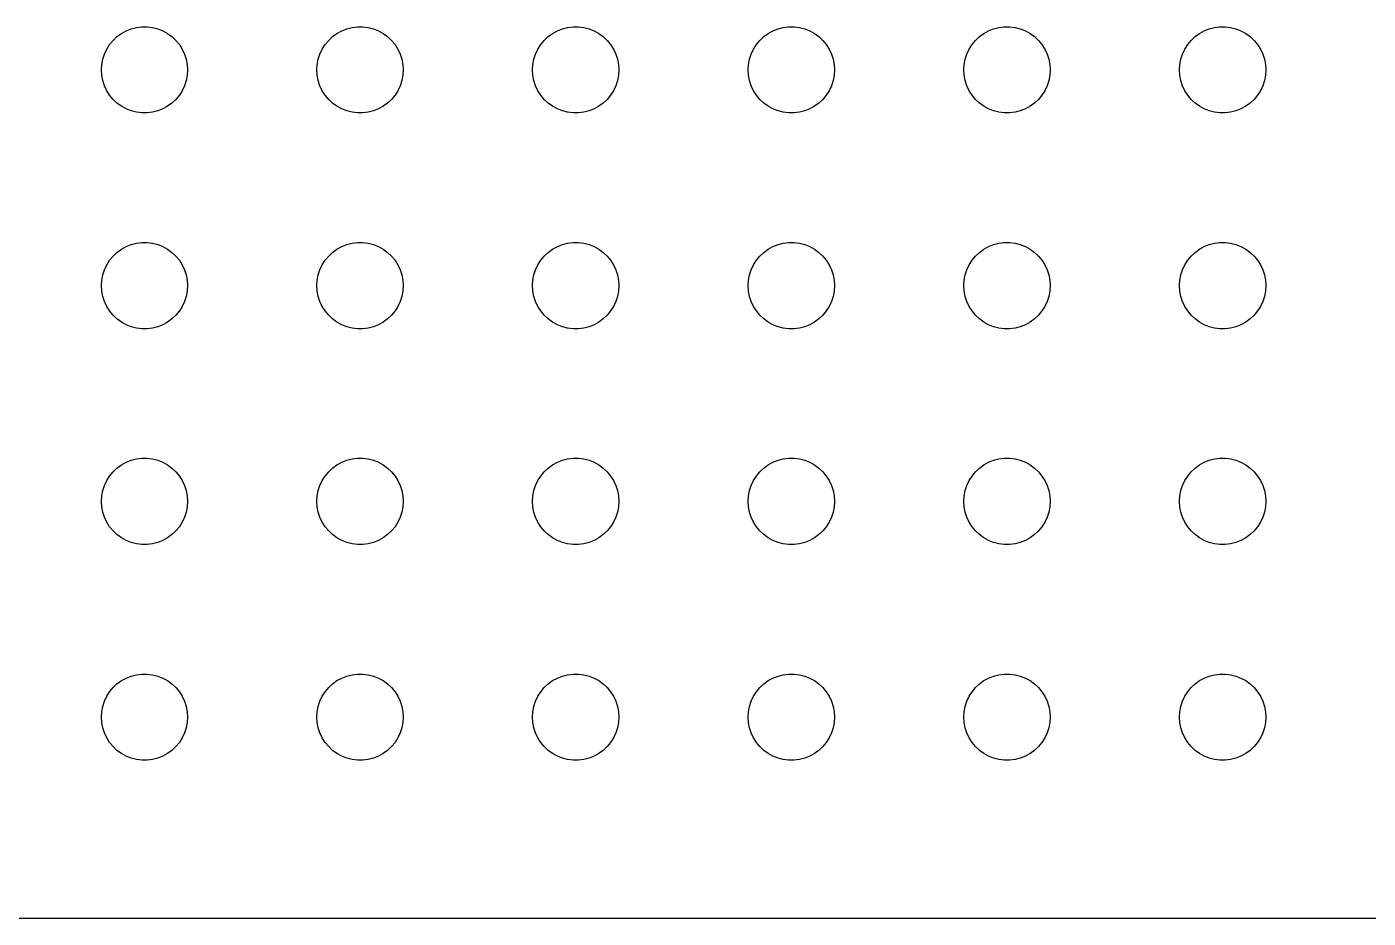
# Model space of a CAD drawing. Header units: metres. Extents: x -187 to 187, y -37 to 37.
# Drawn here: x 93.41 to 140.06, y -36.99 to -6 of the extents above; entities that cross this region are included whole.
import ezdxf

# ---------------------------------------------------------------- set-up
doc = ezdxf.new("R2010")
doc.units = ezdxf.units.M

msp = doc.modelspace()

# ---------------------------------------------------------------- linework, layer by layer
for p, q in [((97.0365, -6.07341), (97.2189, -6.02657)), ((97.2189, -6.02657), (97.4058, -6.00294)), ((97.4058, -6.00294), (97.5942, -6.00294)), ((97.5942, -6.00294), (97.7811, -6.02657)), ((97.7811, -6.02657), (97.9635, -6.07341)), ((104.536, -6.07341), (104.719, -6.02657)), ((104.719, -6.02657), (104.906, -6.00294)), ((104.906, -6.00294), (105.094, -6.00294)), ((105.094, -6.00294), (105.281, -6.02657)), ((105.281, -6.02657), (105.464, -6.07341)), ((112.036, -6.07341), (112.219, -6.02657)), ((112.219, -6.02657), (112.406, -6.00294)), ((112.406, -6.00294), (112.594, -6.00294)), ((112.594, -6.00294), (112.781, -6.02657)), ((112.781, -6.02657), (112.964, -6.07341)), ((119.536, -6.07341), (119.719, -6.02657)), ((119.719, -6.02657), (119.906, -6.00294)), ((119.906, -6.00294), (120.094, -6.00294)), ((120.094, -6.00294), (120.281, -6.02657)), ((120.281, -6.02657), (120.464, -6.07341)), ((127.036, -6.07341), (127.219, -6.02657)), ((127.219, -6.02657), (127.406, -6.00294)), ((127.406, -6.00294), (127.594, -6.00294)), ((127.594, -6.00294), (127.781, -6.02657)), ((127.781, -6.02657), (127.964, -6.07341)), ((134.536, -6.07341), (134.719, -6.02657)), ((134.719, -6.02657), (134.906, -6.00294)), ((134.906, -6.00294), (135.094, -6.00294)), ((135.094, -6.00294), (135.281, -6.02657)), ((135.281, -6.02657), (135.464, -6.07341)), ((96.2865, -6.61832), (96.4065, -6.47318)), ((96.4065, -6.47318), (96.5439, -6.34422)), ((96.5439, -6.34422), (96.6963, -6.23351)), ((96.6963, -6.23351), (96.8613, -6.14275)), ((96.8613, -6.14275), (97.0365, -6.07341)), ((97.9635, -6.07341), (98.1387, -6.14275)), ((98.1387, -6.14275), (98.3037, -6.23351)), ((98.3037, -6.23351), (98.4561, -6.34422)), ((98.4561, -6.34422), (98.5934, -6.47318)), ((98.5934, -6.47318), (98.7135, -6.61832)), ((103.786, -6.61832), (103.907, -6.47318)), ((103.907, -6.47318), (104.044, -6.34422)), ((104.044, -6.34422), (104.196, -6.23351)), ((104.196, -6.23351), (104.361, -6.14275)), ((104.361, -6.14275), (104.536, -6.07341)), ((105.464, -6.07341), (105.639, -6.14275)), ((105.639, -6.14275), (105.804, -6.23351)), ((105.804, -6.23351), (105.956, -6.34422)), ((105.956, -6.34422), (106.093, -6.47318)), ((106.093, -6.47318), (106.214, -6.61832)), ((111.286, -6.61832), (111.407, -6.47318)), ((111.407, -6.47318), (111.544, -6.34422)), ((111.544, -6.34422), (111.696, -6.23351)), ((111.696, -6.23351), (111.861, -6.14275)), ((111.861, -6.14275), (112.036, -6.07341)), ((112.964, -6.07341), (113.139, -6.14275)), ((113.139, -6.14275), (113.304, -6.23351)), ((113.304, -6.23351), (113.456, -6.34422)), ((113.456, -6.34422), (113.593, -6.47318)), ((113.593, -6.47318), (113.714, -6.61832)), ((118.786, -6.61832), (118.907, -6.47318)), ((118.907, -6.47318), (119.044, -6.34422)), ((119.044, -6.34422), (119.196, -6.23351)), ((119.196, -6.23351), (119.361, -6.14275)), ((119.361, -6.14275), (119.536, -6.07341)), ((120.464, -6.07341), (120.639, -6.14275)), ((120.639, -6.14275), (120.804, -6.23351)), ((120.804, -6.23351), (120.956, -6.34422)), ((120.956, -6.34422), (121.093, -6.47318)), ((121.093, -6.47318), (121.214, -6.61832)), ((126.286, -6.61832), (126.407, -6.47318)), ((126.407, -6.47318), (126.544, -6.34422)), ((126.544, -6.34422), (126.696, -6.23351)), ((126.696, -6.23351), (126.861, -6.14275)), ((126.861, -6.14275), (127.036, -6.07341)), ((127.964, -6.07341), (128.139, -6.14275)), ((128.139, -6.14275), (128.304, -6.23351)), ((128.304, -6.23351), (128.456, -6.34422)), ((128.456, -6.34422), (128.593, -6.47318)), ((128.593, -6.47318), (128.714, -6.61832)), ((133.786, -6.61832), (133.907, -6.47318)), ((133.907, -6.47318), (134.044, -6.34422)), ((134.044, -6.34422), (134.196, -6.23351)), ((134.196, -6.23351), (134.361, -6.14275)), ((134.361, -6.14275), (134.536, -6.07341)), ((135.464, -6.07341), (135.639, -6.14275)), ((135.639, -6.14275), (135.804, -6.23351)), ((135.804, -6.23351), (135.956, -6.34422)), ((135.956, -6.34422), (136.093, -6.47318)), ((136.093, -6.47318), (136.214, -6.61832)), ((96.0471, -7.12695), (96.1053, -6.9478)), ((96.1053, -6.9478), (96.1855, -6.77736)), ((96.1855, -6.77736), (96.2865, -6.61832)), ((98.7135, -6.61832), (98.8145, -6.77736)), ((98.8145, -6.77736), (98.8947, -6.9478)), ((98.8947, -6.9478), (98.9529, -7.12695)), ((103.547, -7.12695), (103.605, -6.9478)), ((103.605, -6.9478), (103.686, -6.77736)), ((103.686, -6.77736), (103.786, -6.61832)), ((106.214, -6.61832), (106.314, -6.77736)), ((106.314, -6.77736), (106.395, -6.9478)), ((106.395, -6.9478), (106.453, -7.12695)), ((111.047, -7.12695), (111.105, -6.9478)), ((111.105, -6.9478), (111.186, -6.77736)), ((111.186, -6.77736), (111.286, -6.61832)), ((113.714, -6.61832), (113.814, -6.77736)), ((113.814, -6.77736), (113.895, -6.9478)), ((113.895, -6.9478), (113.953, -7.12695)), ((118.547, -7.12695), (118.605, -6.9478)), ((118.605, -6.9478), (118.686, -6.77736)), ((118.686, -6.77736), (118.786, -6.61832)), ((121.214, -6.61832), (121.314, -6.77736)), ((121.314, -6.77736), (121.395, -6.9478)), ((121.395, -6.9478), (121.453, -7.12695)), ((126.047, -7.12695), (126.105, -6.9478)), ((126.105, -6.9478), (126.186, -6.77736)), ((126.186, -6.77736), (126.286, -6.61832)), ((128.714, -6.61832), (128.814, -6.77736)), ((128.814, -6.77736), (128.895, -6.9478)), ((128.895, -6.9478), (128.953, -7.12695)), ((133.547, -7.12695), (133.605, -6.9478)), ((133.605, -6.9478), (133.686, -6.77736)), ((133.686, -6.77736), (133.786, -6.61832)), ((136.214, -6.61832), (136.314, -6.77736)), ((136.314, -6.77736), (136.395, -6.9478)), ((136.395, -6.9478), (136.453, -7.12695)), ((96, -7.5), (96.0118, -7.312)), ((96.0118, -7.312), (96.0471, -7.12695)), ((98.9529, -7.12695), (98.9882, -7.312)), ((98.9882, -7.312), (99, -7.5)), ((103.5, -7.5), (103.512, -7.312)), ((103.512, -7.312), (103.547, -7.12695)), ((106.453, -7.12695), (106.488, -7.312)), ((106.488, -7.312), (106.5, -7.5)), ((111, -7.5), (111.012, -7.312)), ((111.012, -7.312), (111.047, -7.12695)), ((113.953, -7.12695), (113.988, -7.312)), ((113.988, -7.312), (114, -7.5)), ((118.5, -7.5), (118.512, -7.312)), ((118.512, -7.312), (118.547, -7.12695)), ((121.453, -7.12695), (121.488, -7.312)), ((121.488, -7.312), (121.5, -7.5)), ((126, -7.5), (126.012, -7.312)), ((126.012, -7.312), (126.047, -7.12695)), ((128.953, -7.12695), (128.988, -7.312)), ((128.988, -7.312), (129, -7.5)), ((133.5, -7.5), (133.512, -7.312)), ((133.512, -7.312), (133.547, -7.12695)), ((136.453, -7.12695), (136.488, -7.312)), ((136.488, -7.312), (136.5, -7.5)), ((96.0118, -7.68799), (96, -7.5)), ((96.0471, -7.87303), (96.0118, -7.68799)), ((96.1053, -8.05219), (96.0471, -7.87303)), ((98.9529, -7.87303), (98.8947, -8.05219)), ((98.9882, -7.68799), (98.9529, -7.87303)), ((99, -7.5), (98.9882, -7.68799)), ((103.512, -7.68799), (103.5, -7.5)), ((103.547, -7.87303), (103.512, -7.68799)), ((103.605, -8.05219), (103.547, -7.87303)), ((106.453, -7.87303), (106.395, -8.05219)), ((106.488, -7.68799), (106.453, -7.87303)), ((106.5, -7.5), (106.488, -7.68799)), ((111.012, -7.68799), (111, -7.5)), ((111.047, -7.87303), (111.012, -7.68799)), ((111.105, -8.05219), (111.047, -7.87303)), ((113.953, -7.87303), (113.895, -8.05219)), ((113.988, -7.68799), (113.953, -7.87303)), ((114, -7.5), (113.988, -7.68799)), ((118.512, -7.68799), (118.5, -7.5)), ((118.547, -7.87303), (118.512, -7.68799)), ((118.605, -8.05219), (118.547, -7.87303)), ((121.453, -7.87303), (121.395, -8.05219)), ((121.488, -7.68799), (121.453, -7.87303)), ((121.5, -7.5), (121.488, -7.68799)), ((126.012, -7.68799), (126, -7.5)), ((126.047, -7.87303), (126.012, -7.68799)), ((126.105, -8.05219), (126.047, -7.87303)), ((128.953, -7.87303), (128.895, -8.05219)), ((128.988, -7.68799), (128.953, -7.87303)), ((129, -7.5), (128.988, -7.68799)), ((133.512, -7.68799), (133.5, -7.5)), ((133.547, -7.87303), (133.512, -7.68799)), ((133.605, -8.05219), (133.547, -7.87303)), ((136.453, -7.87303), (136.395, -8.05219)), ((136.488, -7.68799), (136.453, -7.87303)), ((136.5, -7.5), (136.488, -7.68799)), ((96.1855, -8.22263), (96.1053, -8.05219)), ((96.2865, -8.38167), (96.1855, -8.22263)), ((96.4065, -8.52681), (96.2865, -8.38167)), ((98.7135, -8.38167), (98.5934, -8.52681)), ((98.8145, -8.22263), (98.7135, -8.38167)), ((98.8947, -8.05219), (98.8145, -8.22263)), ((103.686, -8.22263), (103.605, -8.05219)), ((103.786, -8.38167), (103.686, -8.22263)), ((103.907, -8.52681), (103.786, -8.38167)), ((106.214, -8.38167), (106.093, -8.52681)), ((106.314, -8.22263), (106.214, -8.38167)), ((106.395, -8.05219), (106.314, -8.22263)), ((111.186, -8.22263), (111.105, -8.05219)), ((111.286, -8.38167), (111.186, -8.22263)), ((111.407, -8.52681), (111.286, -8.38167)), ((113.714, -8.38167), (113.593, -8.52681)), ((113.814, -8.22263), (113.714, -8.38167)), ((113.895, -8.05219), (113.814, -8.22263)), ((118.686, -8.22263), (118.605, -8.05219)), ((118.786, -8.38167), (118.686, -8.22263)), ((118.907, -8.52681), (118.786, -8.38167)), ((121.214, -8.38167), (121.093, -8.52681)), ((121.314, -8.22263), (121.214, -8.38167)), ((121.395, -8.05219), (121.314, -8.22263)), ((126.186, -8.22263), (126.105, -8.05219)), ((126.286, -8.38167), (126.186, -8.22263)), ((126.407, -8.52681), (126.286, -8.38167)), ((128.714, -8.38167), (128.593, -8.52681)), ((128.814, -8.22263), (128.714, -8.38167)), ((128.895, -8.05219), (128.814, -8.22263)), ((133.686, -8.22263), (133.605, -8.05219)), ((133.786, -8.38167), (133.686, -8.22263)), ((133.907, -8.52681), (133.786, -8.38167)), ((136.214, -8.38167), (136.093, -8.52681)), ((136.314, -8.22263), (136.214, -8.38167)), ((136.395, -8.05219), (136.314, -8.22263)), ((96.5439, -8.65576), (96.4065, -8.52681)), ((96.6963, -8.76648), (96.5439, -8.65576)), ((96.8613, -8.85724), (96.6963, -8.76648)), ((97.0365, -8.92657), (96.8613, -8.85724)), ((98.1387, -8.85724), (97.9635, -8.92657)), ((98.3037, -8.76648), (98.1387, -8.85724)), ((98.4561, -8.65576), (98.3037, -8.76648)), ((98.5934, -8.52681), (98.4561, -8.65576)), ((104.044, -8.65576), (103.907, -8.52681)), ((104.196, -8.76648), (104.044, -8.65576)), ((104.361, -8.85724), (104.196, -8.76648)), ((104.536, -8.92657), (104.361, -8.85724)), ((105.639, -8.85724), (105.464, -8.92657)), ((105.804, -8.76648), (105.639, -8.85724)), ((105.956, -8.65576), (105.804, -8.76648)), ((106.093, -8.52681), (105.956, -8.65576)), ((111.544, -8.65576), (111.407, -8.52681)), ((111.696, -8.76648), (111.544, -8.65576)), ((111.861, -8.85724), (111.696, -8.76648)), ((112.036, -8.92657), (111.861, -8.85724)), ((113.139, -8.85724), (112.964, -8.92657)), ((113.304, -8.76648), (113.139, -8.85724)), ((113.456, -8.65576), (113.304, -8.76648)), ((113.593, -8.52681), (113.456, -8.65576)), ((119.044, -8.65576), (118.907, -8.52681)), ((119.196, -8.76648), (119.044, -8.65576)), ((119.361, -8.85724), (119.196, -8.76648)), ((119.536, -8.92657), (119.361, -8.85724)), ((120.639, -8.85724), (120.464, -8.92657)), ((120.804, -8.76648), (120.639, -8.85724)), ((120.956, -8.65576), (120.804, -8.76648)), ((121.093, -8.52681), (120.956, -8.65576)), ((126.544, -8.65576), (126.407, -8.52681)), ((126.696, -8.76648), (126.544, -8.65576)), ((126.861, -8.85724), (126.696, -8.76648)), ((127.036, -8.92657), (126.861, -8.85724)), ((128.139, -8.85724), (127.964, -8.92657)), ((128.304, -8.76648), (128.139, -8.85724)), ((128.456, -8.65576), (128.304, -8.76648)), ((128.593, -8.52681), (128.456, -8.65576)), ((134.044, -8.65576), (133.907, -8.52681)), ((134.196, -8.76648), (134.044, -8.65576)), ((134.361, -8.85724), (134.196, -8.76648)), ((134.536, -8.92657), (134.361, -8.85724)), ((135.639, -8.85724), (135.464, -8.92657)), ((135.804, -8.76648), (135.639, -8.85724)), ((135.956, -8.65576), (135.804, -8.76648)), ((136.093, -8.52681), (135.956, -8.65576)), ((97.2189, -8.97342), (97.0365, -8.92657)), ((97.4058, -8.99704), (97.2189, -8.97342)), ((97.5942, -8.99704), (97.4058, -8.99704)), ((97.7811, -8.97342), (97.5942, -8.99704)), ((97.9635, -8.92657), (97.7811, -8.97342)), ((104.719, -8.97342), (104.536, -8.92657)), ((104.906, -8.99704), (104.719, -8.97342)), ((105.094, -8.99704), (104.906, -8.99704)), ((105.281, -8.97342), (105.094, -8.99704)), ((105.464, -8.92657), (105.281, -8.97342)), ((112.219, -8.97342), (112.036, -8.92657)), ((112.406, -8.99704), (112.219, -8.97342)), ((112.594, -8.99704), (112.406, -8.99704)), ((112.781, -8.97342), (112.594, -8.99704)), ((112.964, -8.92657), (112.781, -8.97342)), ((119.719, -8.97342), (119.536, -8.92657)), ((119.906, -8.99704), (119.719, -8.97342)), ((120.094, -8.99704), (119.906, -8.99704)), ((120.281, -8.97342), (120.094, -8.99704)), ((120.464, -8.92657), (120.281, -8.97342)), ((127.219, -8.97342), (127.036, -8.92657)), ((127.406, -8.99704), (127.219, -8.97342)), ((127.594, -8.99704), (127.406, -8.99704)), ((127.781, -8.97342), (127.594, -8.99704)), ((127.964, -8.92657), (127.781, -8.97342)), ((134.719, -8.97342), (134.536, -8.92657)), ((134.906, -8.99704), (134.719, -8.97342)), ((135.094, -8.99704), (134.906, -8.99704)), ((135.281, -8.97342), (135.094, -8.99704)), ((135.464, -8.92657), (135.281, -8.97342)), ((97.0365, -13.5734), (97.2189, -13.5266)), ((97.2189, -13.5266), (97.4058, -13.5029)), ((97.4058, -13.5029), (97.5942, -13.5029)), ((97.5942, -13.5029), (97.7811, -13.5266)), ((97.7811, -13.5266), (97.9635, -13.5734)), ((104.536, -13.5734), (104.719, -13.5266)), ((104.719, -13.5266), (104.906, -13.5029)), ((104.906, -13.5029), (105.094, -13.5029)), ((105.094, -13.5029), (105.281, -13.5266)), ((105.281, -13.5266), (105.464, -13.5734)), ((112.036, -13.5734), (112.219, -13.5266)), ((112.219, -13.5266), (112.406, -13.5029)), ((112.406, -13.5029), (112.594, -13.5029)), ((112.594, -13.5029), (112.781, -13.5266)), ((112.781, -13.5266), (112.964, -13.5734)), ((119.536, -13.5734), (119.719, -13.5266)), ((119.719, -13.5266), (119.906, -13.5029)), ((119.906, -13.5029), (120.094, -13.5029)), ((120.094, -13.5029), (120.281, -13.5266)), ((120.281, -13.5266), (120.464, -13.5734)), ((127.036, -13.5734), (127.219, -13.5266)), ((127.219, -13.5266), (127.406, -13.5029)), ((127.406, -13.5029), (127.594, -13.5029)), ((127.594, -13.5029), (127.781, -13.5266)), ((127.781, -13.5266), (127.964, -13.5734)), ((134.536, -13.5734), (134.719, -13.5266)), ((134.719, -13.5266), (134.906, -13.5029)), ((134.906, -13.5029), (135.094, -13.5029)), ((135.094, -13.5029), (135.281, -13.5266)), ((135.281, -13.5266), (135.464, -13.5734)), ((96.2865, -14.1183), (96.4065, -13.9732)), ((96.4065, -13.9732), (96.5439, -13.8442)), ((96.5439, -13.8442), (96.6963, -13.7335)), ((96.6963, -13.7335), (96.8613, -13.6427)), ((96.8613, -13.6427), (97.0365, -13.5734)), ((97.9635, -13.5734), (98.1387, -13.6427)), ((98.1387, -13.6427), (98.3037, -13.7335)), ((98.3037, -13.7335), (98.4561, -13.8442)), ((98.4561, -13.8442), (98.5934, -13.9732)), ((98.5934, -13.9732), (98.7135, -14.1183)), ((103.786, -14.1183), (103.907, -13.9732)), ((103.907, -13.9732), (104.044, -13.8442)), ((104.044, -13.8442), (104.196, -13.7335)), ((104.196, -13.7335), (104.361, -13.6427)), ((104.361, -13.6427), (104.536, -13.5734)), ((105.464, -13.5734), (105.639, -13.6427)), ((105.639, -13.6427), (105.804, -13.7335)), ((105.804, -13.7335), (105.956, -13.8442)), ((105.956, -13.8442), (106.093, -13.9732)), ((106.093, -13.9732), (106.214, -14.1183)), ((111.286, -14.1183), (111.407, -13.9732)), ((111.407, -13.9732), (111.544, -13.8442)), ((111.544, -13.8442), (111.696, -13.7335)), ((111.696, -13.7335), (111.861, -13.6427)), ((111.861, -13.6427), (112.036, -13.5734)), ((112.964, -13.5734), (113.139, -13.6427)), ((113.139, -13.6427), (113.304, -13.7335)), ((113.304, -13.7335), (113.456, -13.8442)), ((113.456, -13.8442), (113.593, -13.9732)), ((113.593, -13.9732), (113.714, -14.1183)), ((118.786, -14.1183), (118.907, -13.9732)), ((118.907, -13.9732), (119.044, -13.8442)), ((119.044, -13.8442), (119.196, -13.7335)), ((119.196, -13.7335), (119.361, -13.6427)), ((119.361, -13.6427), (119.536, -13.5734)), ((120.464, -13.5734), (120.639, -13.6427)), ((120.639, -13.6427), (120.804, -13.7335)), ((120.804, -13.7335), (120.956, -13.8442)), ((120.956, -13.8442), (121.093, -13.9732)), ((121.093, -13.9732), (121.214, -14.1183)), ((126.286, -14.1183), (126.407, -13.9732)), ((126.407, -13.9732), (126.544, -13.8442)), ((126.544, -13.8442), (126.696, -13.7335)), ((126.696, -13.7335), (126.861, -13.6427)), ((126.861, -13.6427), (127.036, -13.5734)), ((127.964, -13.5734), (128.139, -13.6427)), ((128.139, -13.6427), (128.304, -13.7335)), ((128.304, -13.7335), (128.456, -13.8442)), ((128.456, -13.8442), (128.593, -13.9732)), ((128.593, -13.9732), (128.714, -14.1183)), ((133.786, -14.1183), (133.907, -13.9732)), ((133.907, -13.9732), (134.044, -13.8442)), ((134.044, -13.8442), (134.196, -13.7335)), ((134.196, -13.7335), (134.361, -13.6427)), ((134.361, -13.6427), (134.536, -13.5734)), ((135.464, -13.5734), (135.639, -13.6427)), ((135.639, -13.6427), (135.804, -13.7335)), ((135.804, -13.7335), (135.956, -13.8442)), ((135.956, -13.8442), (136.093, -13.9732)), ((136.093, -13.9732), (136.214, -14.1183)), ((96.0471, -14.627), (96.1053, -14.4478)), ((96.1053, -14.4478), (96.1855, -14.2774)), ((96.1855, -14.2774), (96.2865, -14.1183)), ((98.7135, -14.1183), (98.8145, -14.2774)), ((98.8145, -14.2774), (98.8947, -14.4478)), ((98.8947, -14.4478), (98.9529, -14.627)), ((103.547, -14.627), (103.605, -14.4478)), ((103.605, -14.4478), (103.686, -14.2774)), ((103.686, -14.2774), (103.786, -14.1183)), ((106.214, -14.1183), (106.314, -14.2774)), ((106.314, -14.2774), (106.395, -14.4478)), ((106.395, -14.4478), (106.453, -14.627)), ((111.047, -14.627), (111.105, -14.4478)), ((111.105, -14.4478), (111.186, -14.2774)), ((111.186, -14.2774), (111.286, -14.1183)), ((113.714, -14.1183), (113.814, -14.2774)), ((113.814, -14.2774), (113.895, -14.4478)), ((113.895, -14.4478), (113.953, -14.627)), ((118.547, -14.627), (118.605, -14.4478)), ((118.605, -14.4478), (118.686, -14.2774)), ((118.686, -14.2774), (118.786, -14.1183)), ((121.214, -14.1183), (121.314, -14.2774)), ((121.314, -14.2774), (121.395, -14.4478)), ((121.395, -14.4478), (121.453, -14.627)), ((126.047, -14.627), (126.105, -14.4478)), ((126.105, -14.4478), (126.186, -14.2774)), ((126.186, -14.2774), (126.286, -14.1183)), ((128.714, -14.1183), (128.814, -14.2774)), ((128.814, -14.2774), (128.895, -14.4478)), ((128.895, -14.4478), (128.953, -14.627)), ((133.547, -14.627), (133.605, -14.4478)), ((133.605, -14.4478), (133.686, -14.2774)), ((133.686, -14.2774), (133.786, -14.1183)), ((136.214, -14.1183), (136.314, -14.2774)), ((136.314, -14.2774), (136.395, -14.4478)), ((136.395, -14.4478), (136.453, -14.627)), ((96, -15), (96.0118, -14.812)), ((96.0118, -14.812), (96.0471, -14.627)), ((98.9529, -14.627), (98.9882, -14.812)), ((98.9882, -14.812), (99, -15)), ((103.5, -15), (103.512, -14.812)), ((103.512, -14.812), (103.547, -14.627)), ((106.453, -14.627), (106.488, -14.812)), ((106.488, -14.812), (106.5, -15)), ((111, -15), (111.012, -14.812)), ((111.012, -14.812), (111.047, -14.627)), ((113.953, -14.627), (113.988, -14.812)), ((113.988, -14.812), (114, -15)), ((118.5, -15), (118.512, -14.812)), ((118.512, -14.812), (118.547, -14.627)), ((121.453, -14.627), (121.488, -14.812)), ((121.488, -14.812), (121.5, -15)), ((126, -15), (126.012, -14.812)), ((126.012, -14.812), (126.047, -14.627)), ((128.953, -14.627), (128.988, -14.812)), ((128.988, -14.812), (129, -15)), ((133.5, -15), (133.512, -14.812)), ((133.512, -14.812), (133.547, -14.627)), ((136.453, -14.627), (136.488, -14.812)), ((136.488, -14.812), (136.5, -15)), ((96.0118, -15.188), (96, -15)), ((96.0471, -15.373), (96.0118, -15.188)), ((96.1053, -15.5522), (96.0471, -15.373)), ((98.9529, -15.373), (98.8947, -15.5522)), ((98.9882, -15.188), (98.9529, -15.373)), ((99, -15), (98.9882, -15.188)), ((103.512, -15.188), (103.5, -15)), ((103.547, -15.373), (103.512, -15.188)), ((103.605, -15.5522), (103.547, -15.373)), ((106.453, -15.373), (106.395, -15.5522)), ((106.488, -15.188), (106.453, -15.373)), ((106.5, -15), (106.488, -15.188)), ((111.012, -15.188), (111, -15)), ((111.047, -15.373), (111.012, -15.188)), ((111.105, -15.5522), (111.047, -15.373)), ((113.953, -15.373), (113.895, -15.5522)), ((113.988, -15.188), (113.953, -15.373)), ((114, -15), (113.988, -15.188)), ((118.512, -15.188), (118.5, -15)), ((118.547, -15.373), (118.512, -15.188)), ((118.605, -15.5522), (118.547, -15.373)), ((121.453, -15.373), (121.395, -15.5522)), ((121.488, -15.188), (121.453, -15.373)), ((121.5, -15), (121.488, -15.188)), ((126.012, -15.188), (126, -15)), ((126.047, -15.373), (126.012, -15.188)), ((126.105, -15.5522), (126.047, -15.373)), ((128.953, -15.373), (128.895, -15.5522)), ((128.988, -15.188), (128.953, -15.373)), ((129, -15), (128.988, -15.188)), ((133.512, -15.188), (133.5, -15)), ((133.547, -15.373), (133.512, -15.188)), ((133.605, -15.5522), (133.547, -15.373)), ((136.453, -15.373), (136.395, -15.5522)), ((136.488, -15.188), (136.453, -15.373)), ((136.5, -15), (136.488, -15.188)), ((96.1855, -15.7226), (96.1053, -15.5522)), ((96.2865, -15.8817), (96.1855, -15.7226)), ((98.8145, -15.7226), (98.7135, -15.8817)), ((98.8947, -15.5522), (98.8145, -15.7226)), ((103.686, -15.7226), (103.605, -15.5522)), ((103.786, -15.8817), (103.686, -15.7226)), ((106.314, -15.7226), (106.214, -15.8817)), ((106.395, -15.5522), (106.314, -15.7226)), ((111.186, -15.7226), (111.105, -15.5522)), ((111.286, -15.8817), (111.186, -15.7226)), ((113.814, -15.7226), (113.714, -15.8817)), ((113.895, -15.5522), (113.814, -15.7226)), ((118.686, -15.7226), (118.605, -15.5522)), ((118.786, -15.8817), (118.686, -15.7226)), ((121.314, -15.7226), (121.214, -15.8817)), ((121.395, -15.5522), (121.314, -15.7226)), ((126.186, -15.7226), (126.105, -15.5522)), ((126.286, -15.8817), (126.186, -15.7226)), ((128.814, -15.7226), (128.714, -15.8817)), ((128.895, -15.5522), (128.814, -15.7226)), ((133.686, -15.7226), (133.605, -15.5522)), ((133.786, -15.8817), (133.686, -15.7226)), ((136.314, -15.7226), (136.214, -15.8817)), ((136.395, -15.5522), (136.314, -15.7226)), ((96.4065, -16.0268), (96.2865, -15.8817)), ((96.5439, -16.1558), (96.4065, -16.0268)), ((96.6963, -16.2665), (96.5439, -16.1558)), ((96.8613, -16.3572), (96.6963, -16.2665)), ((98.3037, -16.2665), (98.1387, -16.3572)), ((98.4561, -16.1558), (98.3037, -16.2665)), ((98.5934, -16.0268), (98.4561, -16.1558)), ((98.7135, -15.8817), (98.5934, -16.0268)), ((103.907, -16.0268), (103.786, -15.8817)), ((104.044, -16.1558), (103.907, -16.0268)), ((104.196, -16.2665), (104.044, -16.1558)), ((104.361, -16.3572), (104.196, -16.2665)), ((105.804, -16.2665), (105.639, -16.3572)), ((105.956, -16.1558), (105.804, -16.2665)), ((106.093, -16.0268), (105.956, -16.1558)), ((106.214, -15.8817), (106.093, -16.0268)), ((111.407, -16.0268), (111.286, -15.8817)), ((111.544, -16.1558), (111.407, -16.0268)), ((111.696, -16.2665), (111.544, -16.1558)), ((111.861, -16.3572), (111.696, -16.2665)), ((113.304, -16.2665), (113.139, -16.3572)), ((113.456, -16.1558), (113.304, -16.2665)), ((113.593, -16.0268), (113.456, -16.1558)), ((113.714, -15.8817), (113.593, -16.0268)), ((118.907, -16.0268), (118.786, -15.8817)), ((119.044, -16.1558), (118.907, -16.0268)), ((119.196, -16.2665), (119.044, -16.1558)), ((119.361, -16.3572), (119.196, -16.2665)), ((120.804, -16.2665), (120.639, -16.3572)), ((120.956, -16.1558), (120.804, -16.2665)), ((121.093, -16.0268), (120.956, -16.1558)), ((121.214, -15.8817), (121.093, -16.0268)), ((126.407, -16.0268), (126.286, -15.8817)), ((126.544, -16.1558), (126.407, -16.0268)), ((126.696, -16.2665), (126.544, -16.1558)), ((126.861, -16.3572), (126.696, -16.2665)), ((128.304, -16.2665), (128.139, -16.3572)), ((128.456, -16.1558), (128.304, -16.2665)), ((128.593, -16.0268), (128.456, -16.1558)), ((128.714, -15.8817), (128.593, -16.0268)), ((133.907, -16.0268), (133.786, -15.8817)), ((134.044, -16.1558), (133.907, -16.0268)), ((134.196, -16.2665), (134.044, -16.1558)), ((134.361, -16.3572), (134.196, -16.2665)), ((135.804, -16.2665), (135.639, -16.3572)), ((135.956, -16.1558), (135.804, -16.2665)), ((136.093, -16.0268), (135.956, -16.1558)), ((136.214, -15.8817), (136.093, -16.0268)), ((97.0365, -16.4266), (96.8613, -16.3572)), ((97.2189, -16.4734), (97.0365, -16.4266)), ((97.4058, -16.497), (97.2189, -16.4734)), ((97.5942, -16.497), (97.4058, -16.497)), ((97.7811, -16.4734), (97.5942, -16.497)), ((97.9635, -16.4266), (97.7811, -16.4734)), ((98.1387, -16.3572), (97.9635, -16.4266)), ((104.536, -16.4266), (104.361, -16.3572)), ((104.719, -16.4734), (104.536, -16.4266)), ((104.906, -16.497), (104.719, -16.4734)), ((105.094, -16.497), (104.906, -16.497)), ((105.281, -16.4734), (105.094, -16.497)), ((105.464, -16.4266), (105.281, -16.4734)), ((105.639, -16.3572), (105.464, -16.4266)), ((112.036, -16.4266), (111.861, -16.3572)), ((112.219, -16.4734), (112.036, -16.4266)), ((112.406, -16.497), (112.219, -16.4734)), ((112.594, -16.497), (112.406, -16.497)), ((112.781, -16.4734), (112.594, -16.497)), ((112.964, -16.4266), (112.781, -16.4734)), ((113.139, -16.3572), (112.964, -16.4266)), ((119.536, -16.4266), (119.361, -16.3572)), ((119.719, -16.4734), (119.536, -16.4266)), ((119.906, -16.497), (119.719, -16.4734)), ((120.094, -16.497), (119.906, -16.497)), ((120.281, -16.4734), (120.094, -16.497)), ((120.464, -16.4266), (120.281, -16.4734)), ((120.639, -16.3572), (120.464, -16.4266)), ((127.036, -16.4266), (126.861, -16.3572)), ((127.219, -16.4734), (127.036, -16.4266)), ((127.406, -16.497), (127.219, -16.4734)), ((127.594, -16.497), (127.406, -16.497)), ((127.781, -16.4734), (127.594, -16.497)), ((127.964, -16.4266), (127.781, -16.4734)), ((128.139, -16.3572), (127.964, -16.4266)), ((134.536, -16.4266), (134.361, -16.3572)), ((134.719, -16.4734), (134.536, -16.4266)), ((134.906, -16.497), (134.719, -16.4734)), ((135.094, -16.497), (134.906, -16.497)), ((135.281, -16.4734), (135.094, -16.497)), ((135.464, -16.4266), (135.281, -16.4734)), ((135.639, -16.3572), (135.464, -16.4266)), ((96.4065, -21.4732), (96.5439, -21.3442)), ((96.5439, -21.3442), (96.6963, -21.2335)), ((96.6963, -21.2335), (96.8613, -21.1427)), ((96.8613, -21.1427), (97.0365, -21.0734)), ((97.0365, -21.0734), (97.2189, -21.0266)), ((97.2189, -21.0266), (97.4058, -21.003)), ((97.4058, -21.003), (97.5942, -21.003)), ((97.5942, -21.003), (97.7811, -21.0266)), ((97.7811, -21.0266), (97.9635, -21.0734)), ((97.9635, -21.0734), (98.1387, -21.1427)), ((98.1387, -21.1427), (98.3037, -21.2335)), ((98.3037, -21.2335), (98.4561, -21.3442)), ((98.4561, -21.3442), (98.5934, -21.4732)), ((103.907, -21.4732), (104.044, -21.3442)), ((104.044, -21.3442), (104.196, -21.2335)), ((104.196, -21.2335), (104.361, -21.1427)), ((104.361, -21.1427), (104.536, -21.0734)), ((104.536, -21.0734), (104.719, -21.0266)), ((104.719, -21.0266), (104.906, -21.003)), ((104.906, -21.003), (105.094, -21.003)), ((105.094, -21.003), (105.281, -21.0266)), ((105.281, -21.0266), (105.464, -21.0734)), ((105.464, -21.0734), (105.639, -21.1427)), ((105.639, -21.1427), (105.804, -21.2335)), ((105.804, -21.2335), (105.956, -21.3442)), ((105.956, -21.3442), (106.093, -21.4732)), ((111.407, -21.4732), (111.544, -21.3442)), ((111.544, -21.3442), (111.696, -21.2335)), ((111.696, -21.2335), (111.861, -21.1427)), ((111.861, -21.1427), (112.036, -21.0734)), ((112.036, -21.0734), (112.219, -21.0266)), ((112.219, -21.0266), (112.406, -21.003)), ((112.406, -21.003), (112.594, -21.003)), ((112.594, -21.003), (112.781, -21.0266)), ((112.781, -21.0266), (112.964, -21.0734)), ((112.964, -21.0734), (113.139, -21.1427)), ((113.139, -21.1427), (113.304, -21.2335)), ((113.304, -21.2335), (113.456, -21.3442)), ((113.456, -21.3442), (113.593, -21.4732)), ((118.907, -21.4732), (119.044, -21.3442)), ((119.044, -21.3442), (119.196, -21.2335)), ((119.196, -21.2335), (119.361, -21.1427)), ((119.361, -21.1427), (119.536, -21.0734)), ((119.536, -21.0734), (119.719, -21.0266)), ((119.719, -21.0266), (119.906, -21.003)), ((119.906, -21.003), (120.094, -21.003)), ((120.094, -21.003), (120.281, -21.0266)), ((120.281, -21.0266), (120.464, -21.0734)), ((120.464, -21.0734), (120.639, -21.1427)), ((120.639, -21.1427), (120.804, -21.2335)), ((120.804, -21.2335), (120.956, -21.3442)), ((120.956, -21.3442), (121.093, -21.4732)), ((126.407, -21.4732), (126.544, -21.3442)), ((126.544, -21.3442), (126.696, -21.2335)), ((126.696, -21.2335), (126.861, -21.1427)), ((126.861, -21.1427), (127.036, -21.0734)), ((127.036, -21.0734), (127.219, -21.0266)), ((127.219, -21.0266), (127.406, -21.003)), ((127.406, -21.003), (127.594, -21.003)), ((127.594, -21.003), (127.781, -21.0266)), ((127.781, -21.0266), (127.964, -21.0734)), ((127.964, -21.0734), (128.139, -21.1427)), ((128.139, -21.1427), (128.304, -21.2335)), ((128.304, -21.2335), (128.456, -21.3442)), ((128.456, -21.3442), (128.593, -21.4732)), ((133.907, -21.4732), (134.044, -21.3442)), ((134.044, -21.3442), (134.196, -21.2335)), ((134.196, -21.2335), (134.361, -21.1427)), ((134.361, -21.1427), (134.536, -21.0734)), ((134.536, -21.0734), (134.719, -21.0266)), ((134.719, -21.0266), (134.906, -21.003)), ((134.906, -21.003), (135.094, -21.003)), ((135.094, -21.003), (135.281, -21.0266)), ((135.281, -21.0266), (135.464, -21.0734)), ((135.464, -21.0734), (135.639, -21.1427)), ((135.639, -21.1427), (135.804, -21.2335)), ((135.804, -21.2335), (135.956, -21.3442)), ((135.956, -21.3442), (136.093, -21.4732)), ((96.1053, -21.9478), (96.1855, -21.7774)), ((96.1855, -21.7774), (96.2865, -21.6183)), ((96.2865, -21.6183), (96.4065, -21.4732)), ((98.5934, -21.4732), (98.7135, -21.6183)), ((98.7135, -21.6183), (98.8145, -21.7774)), ((98.8145, -21.7774), (98.8947, -21.9478)), ((103.605, -21.9478), (103.686, -21.7774)), ((103.686, -21.7774), (103.786, -21.6183)), ((103.786, -21.6183), (103.907, -21.4732)), ((106.093, -21.4732), (106.214, -21.6183)), ((106.214, -21.6183), (106.314, -21.7774)), ((106.314, -21.7774), (106.395, -21.9478)), ((111.105, -21.9478), (111.186, -21.7774)), ((111.186, -21.7774), (111.286, -21.6183)), ((111.286, -21.6183), (111.407, -21.4732)), ((113.593, -21.4732), (113.714, -21.6183)), ((113.714, -21.6183), (113.814, -21.7774)), ((113.814, -21.7774), (113.895, -21.9478)), ((118.605, -21.9478), (118.686, -21.7774)), ((118.686, -21.7774), (118.786, -21.6183)), ((118.786, -21.6183), (118.907, -21.4732)), ((121.093, -21.4732), (121.214, -21.6183)), ((121.214, -21.6183), (121.314, -21.7774)), ((121.314, -21.7774), (121.395, -21.9478)), ((126.105, -21.9478), (126.186, -21.7774)), ((126.186, -21.7774), (126.286, -21.6183)), ((126.286, -21.6183), (126.407, -21.4732)), ((128.593, -21.4732), (128.714, -21.6183)), ((128.714, -21.6183), (128.814, -21.7774)), ((128.814, -21.7774), (128.895, -21.9478)), ((133.605, -21.9478), (133.686, -21.7774)), ((133.686, -21.7774), (133.786, -21.6183)), ((133.786, -21.6183), (133.907, -21.4732)), ((136.093, -21.4732), (136.214, -21.6183)), ((136.214, -21.6183), (136.314, -21.7774)), ((136.314, -21.7774), (136.395, -21.9478)), ((96, -22.5), (96.0118, -22.312)), ((96.0118, -22.312), (96.0471, -22.127)), ((96.0471, -22.127), (96.1053, -21.9478)), ((98.8947, -21.9478), (98.9529, -22.127)), ((98.9529, -22.127), (98.9882, -22.312)), ((98.9882, -22.312), (99, -22.5)), ((103.5, -22.5), (103.512, -22.312)), ((103.512, -22.312), (103.547, -22.127)), ((103.547, -22.127), (103.605, -21.9478)), ((106.395, -21.9478), (106.453, -22.127)), ((106.453, -22.127), (106.488, -22.312)), ((106.488, -22.312), (106.5, -22.5)), ((111, -22.5), (111.012, -22.312)), ((111.012, -22.312), (111.047, -22.127)), ((111.047, -22.127), (111.105, -21.9478)), ((113.895, -21.9478), (113.953, -22.127)), ((113.953, -22.127), (113.988, -22.312)), ((113.988, -22.312), (114, -22.5)), ((118.5, -22.5), (118.512, -22.312)), ((118.512, -22.312), (118.547, -22.127)), ((118.547, -22.127), (118.605, -21.9478)), ((121.395, -21.9478), (121.453, -22.127)), ((121.453, -22.127), (121.488, -22.312)), ((121.488, -22.312), (121.5, -22.5)), ((126, -22.5), (126.012, -22.312)), ((126.012, -22.312), (126.047, -22.127)), ((126.047, -22.127), (126.105, -21.9478)), ((128.895, -21.9478), (128.953, -22.127)), ((128.953, -22.127), (128.988, -22.312)), ((128.988, -22.312), (129, -22.5)), ((133.5, -22.5), (133.512, -22.312)), ((133.512, -22.312), (133.547, -22.127)), ((133.547, -22.127), (133.605, -21.9478)), ((136.395, -21.9478), (136.453, -22.127)), ((136.453, -22.127), (136.488, -22.312)), ((136.488, -22.312), (136.5, -22.5)), ((96.0118, -22.688), (96, -22.5)), ((96.0471, -22.873), (96.0118, -22.688)), ((98.9882, -22.688), (98.9529, -22.873)), ((99, -22.5), (98.9882, -22.688)), ((103.512, -22.688), (103.5, -22.5)), ((103.547, -22.873), (103.512, -22.688)), ((106.488, -22.688), (106.453, -22.873)), ((106.5, -22.5), (106.488, -22.688)), ((111.012, -22.688), (111, -22.5)), ((111.047, -22.873), (111.012, -22.688)), ((113.988, -22.688), (113.953, -22.873)), ((114, -22.5), (113.988, -22.688)), ((118.512, -22.688), (118.5, -22.5)), ((118.547, -22.873), (118.512, -22.688)), ((121.488, -22.688), (121.453, -22.873)), ((121.5, -22.5), (121.488, -22.688)), ((126.012, -22.688), (126, -22.5)), ((126.047, -22.873), (126.012, -22.688)), ((128.988, -22.688), (128.953, -22.873)), ((129, -22.5), (128.988, -22.688)), ((133.512, -22.688), (133.5, -22.5)), ((133.547, -22.873), (133.512, -22.688)), ((136.488, -22.688), (136.453, -22.873)), ((136.5, -22.5), (136.488, -22.688)), ((96.1053, -23.0522), (96.0471, -22.873)), ((96.1855, -23.2226), (96.1053, -23.0522)), ((96.2865, -23.3817), (96.1855, -23.2226)), ((98.8145, -23.2226), (98.7135, -23.3817)), ((98.8947, -23.0522), (98.8145, -23.2226)), ((98.9529, -22.873), (98.8947, -23.0522)), ((103.605, -23.0522), (103.547, -22.873)), ((103.686, -23.2226), (103.605, -23.0522)), ((103.786, -23.3817), (103.686, -23.2226)), ((106.314, -23.2226), (106.214, -23.3817)), ((106.395, -23.0522), (106.314, -23.2226)), ((106.453, -22.873), (106.395, -23.0522)), ((111.105, -23.0522), (111.047, -22.873)), ((111.186, -23.2226), (111.105, -23.0522)), ((111.286, -23.3817), (111.186, -23.2226)), ((113.814, -23.2226), (113.714, -23.3817)), ((113.895, -23.0522), (113.814, -23.2226)), ((113.953, -22.873), (113.895, -23.0522)), ((118.605, -23.0522), (118.547, -22.873)), ((118.686, -23.2226), (118.605, -23.0522)), ((118.786, -23.3817), (118.686, -23.2226)), ((121.314, -23.2226), (121.214, -23.3817)), ((121.395, -23.0522), (121.314, -23.2226)), ((121.453, -22.873), (121.395, -23.0522)), ((126.105, -23.0522), (126.047, -22.873)), ((126.186, -23.2226), (126.105, -23.0522)), ((126.286, -23.3817), (126.186, -23.2226)), ((128.814, -23.2226), (128.714, -23.3817)), ((128.895, -23.0522), (128.814, -23.2226)), ((128.953, -22.873), (128.895, -23.0522)), ((133.605, -23.0522), (133.547, -22.873)), ((133.686, -23.2226), (133.605, -23.0522)), ((133.786, -23.3817), (133.686, -23.2226)), ((136.314, -23.2226), (136.214, -23.3817)), ((136.395, -23.0522), (136.314, -23.2226)), ((136.453, -22.873), (136.395, -23.0522)), ((96.4065, -23.5268), (96.2865, -23.3817)), ((96.5439, -23.6558), (96.4065, -23.5268)), ((96.6963, -23.7665), (96.5439, -23.6558)), ((96.8613, -23.8572), (96.6963, -23.7665)), ((98.3037, -23.7665), (98.1387, -23.8572)), ((98.4561, -23.6558), (98.3037, -23.7665)), ((98.5934, -23.5268), (98.4561, -23.6558)), ((98.7135, -23.3817), (98.5934, -23.5268)), ((103.907, -23.5268), (103.786, -23.3817)), ((104.044, -23.6558), (103.907, -23.5268)), ((104.196, -23.7665), (104.044, -23.6558)), ((104.361, -23.8572), (104.196, -23.7665)), ((105.804, -23.7665), (105.639, -23.8572)), ((105.956, -23.6558), (105.804, -23.7665)), ((106.093, -23.5268), (105.956, -23.6558)), ((106.214, -23.3817), (106.093, -23.5268)), ((111.407, -23.5268), (111.286, -23.3817)), ((111.544, -23.6558), (111.407, -23.5268)), ((111.696, -23.7665), (111.544, -23.6558)), ((111.861, -23.8572), (111.696, -23.7665)), ((113.304, -23.7665), (113.139, -23.8572)), ((113.456, -23.6558), (113.304, -23.7665)), ((113.593, -23.5268), (113.456, -23.6558)), ((113.714, -23.3817), (113.593, -23.5268)), ((118.907, -23.5268), (118.786, -23.3817)), ((119.044, -23.6558), (118.907, -23.5268)), ((119.196, -23.7665), (119.044, -23.6558)), ((119.361, -23.8572), (119.196, -23.7665)), ((120.804, -23.7665), (120.639, -23.8572)), ((120.956, -23.6558), (120.804, -23.7665)), ((121.093, -23.5268), (120.956, -23.6558)), ((121.214, -23.3817), (121.093, -23.5268)), ((126.407, -23.5268), (126.286, -23.3817)), ((126.544, -23.6558), (126.407, -23.5268)), ((126.696, -23.7665), (126.544, -23.6558)), ((126.861, -23.8572), (126.696, -23.7665)), ((128.304, -23.7665), (128.139, -23.8572)), ((128.456, -23.6558), (128.304, -23.7665)), ((128.593, -23.5268), (128.456, -23.6558)), ((128.714, -23.3817), (128.593, -23.5268)), ((133.907, -23.5268), (133.786, -23.3817)), ((134.044, -23.6558), (133.907, -23.5268)), ((134.196, -23.7665), (134.044, -23.6558)), ((134.361, -23.8572), (134.196, -23.7665)), ((135.804, -23.7665), (135.639, -23.8572)), ((135.956, -23.6558), (135.804, -23.7665)), ((136.093, -23.5268), (135.956, -23.6558)), ((136.214, -23.3817), (136.093, -23.5268)), ((97.0365, -23.9266), (96.8613, -23.8572)), ((97.2189, -23.9734), (97.0365, -23.9266)), ((97.4058, -23.997), (97.2189, -23.9734)), ((97.5942, -23.997), (97.4058, -23.997)), ((97.7811, -23.9734), (97.5942, -23.997)), ((97.9635, -23.9266), (97.7811, -23.9734)), ((98.1387, -23.8572), (97.9635, -23.9266)), ((104.536, -23.9266), (104.361, -23.8572)), ((104.719, -23.9734), (104.536, -23.9266)), ((104.906, -23.997), (104.719, -23.9734)), ((105.094, -23.997), (104.906, -23.997)), ((105.281, -23.9734), (105.094, -23.997)), ((105.464, -23.9266), (105.281, -23.9734)), ((105.639, -23.8572), (105.464, -23.9266)), ((112.036, -23.9266), (111.861, -23.8572)), ((112.219, -23.9734), (112.036, -23.9266)), ((112.406, -23.997), (112.219, -23.9734)), ((112.594, -23.997), (112.406, -23.997)), ((112.781, -23.9734), (112.594, -23.997)), ((112.964, -23.9266), (112.781, -23.9734)), ((113.139, -23.8572), (112.964, -23.9266)), ((119.536, -23.9266), (119.361, -23.8572)), ((119.719, -23.9734), (119.536, -23.9266)), ((119.906, -23.997), (119.719, -23.9734)), ((120.094, -23.997), (119.906, -23.997)), ((120.281, -23.9734), (120.094, -23.997)), ((120.464, -23.9266), (120.281, -23.9734)), ((120.639, -23.8572), (120.464, -23.9266)), ((127.036, -23.9266), (126.861, -23.8572)), ((127.219, -23.9734), (127.036, -23.9266)), ((127.406, -23.997), (127.219, -23.9734)), ((127.594, -23.997), (127.406, -23.997)), ((127.781, -23.9734), (127.594, -23.997)), ((127.964, -23.9266), (127.781, -23.9734)), ((128.139, -23.8572), (127.964, -23.9266)), ((134.536, -23.9266), (134.361, -23.8572)), ((134.719, -23.9734), (134.536, -23.9266)), ((134.906, -23.997), (134.719, -23.9734)), ((135.094, -23.997), (134.906, -23.997)), ((135.281, -23.9734), (135.094, -23.997)), ((135.464, -23.9266), (135.281, -23.9734)), ((135.639, -23.8572), (135.464, -23.9266)), ((96.4065, -28.9732), (96.5439, -28.8442)), ((96.5439, -28.8442), (96.6963, -28.7335)), ((96.6963, -28.7335), (96.8613, -28.6427)), ((96.8613, -28.6427), (97.0365, -28.5734)), ((97.0365, -28.5734), (97.2189, -28.5266)), ((97.2189, -28.5266), (97.4058, -28.503)), ((97.4058, -28.503), (97.5942, -28.503)), ((97.5942, -28.503), (97.7811, -28.5266)), ((97.7811, -28.5266), (97.9635, -28.5734)), ((97.9635, -28.5734), (98.1387, -28.6427)), ((98.1387, -28.6427), (98.3037, -28.7335)), ((98.3037, -28.7335), (98.4561, -28.8442)), ((98.4561, -28.8442), (98.5934, -28.9732)), ((103.907, -28.9732), (104.044, -28.8442)), ((104.044, -28.8442), (104.196, -28.7335)), ((104.196, -28.7335), (104.361, -28.6427)), ((104.361, -28.6427), (104.536, -28.5734)), ((104.536, -28.5734), (104.719, -28.5266)), ((104.719, -28.5266), (104.906, -28.503)), ((104.906, -28.503), (105.094, -28.503)), ((105.094, -28.503), (105.281, -28.5266)), ((105.281, -28.5266), (105.464, -28.5734)), ((105.464, -28.5734), (105.639, -28.6427)), ((105.639, -28.6427), (105.804, -28.7335)), ((105.804, -28.7335), (105.956, -28.8442)), ((105.956, -28.8442), (106.093, -28.9732)), ((111.407, -28.9732), (111.544, -28.8442)), ((111.544, -28.8442), (111.696, -28.7335)), ((111.696, -28.7335), (111.861, -28.6427)), ((111.861, -28.6427), (112.036, -28.5734)), ((112.036, -28.5734), (112.219, -28.5266)), ((112.219, -28.5266), (112.406, -28.503)), ((112.406, -28.503), (112.594, -28.503)), ((112.594, -28.503), (112.781, -28.5266)), ((112.781, -28.5266), (112.964, -28.5734)), ((112.964, -28.5734), (113.139, -28.6427)), ((113.139, -28.6427), (113.304, -28.7335)), ((113.304, -28.7335), (113.456, -28.8442)), ((113.456, -28.8442), (113.593, -28.9732)), ((118.907, -28.9732), (119.044, -28.8442)), ((119.044, -28.8442), (119.196, -28.7335)), ((119.196, -28.7335), (119.361, -28.6427)), ((119.361, -28.6427), (119.536, -28.5734)), ((119.536, -28.5734), (119.719, -28.5266)), ((119.719, -28.5266), (119.906, -28.503)), ((119.906, -28.503), (120.094, -28.503)), ((120.094, -28.503), (120.281, -28.5266)), ((120.281, -28.5266), (120.464, -28.5734)), ((120.464, -28.5734), (120.639, -28.6427)), ((120.639, -28.6427), (120.804, -28.7335)), ((120.804, -28.7335), (120.956, -28.8442)), ((120.956, -28.8442), (121.093, -28.9732)), ((126.407, -28.9732), (126.544, -28.8442)), ((126.544, -28.8442), (126.696, -28.7335)), ((126.696, -28.7335), (126.861, -28.6427)), ((126.861, -28.6427), (127.036, -28.5734)), ((127.036, -28.5734), (127.219, -28.5266)), ((127.219, -28.5266), (127.406, -28.503)), ((127.406, -28.503), (127.594, -28.503)), ((127.594, -28.503), (127.781, -28.5266)), ((127.781, -28.5266), (127.964, -28.5734)), ((127.964, -28.5734), (128.139, -28.6427)), ((128.139, -28.6427), (128.304, -28.7335)), ((128.304, -28.7335), (128.456, -28.8442)), ((128.456, -28.8442), (128.593, -28.9732)), ((133.907, -28.9732), (134.044, -28.8442)), ((134.044, -28.8442), (134.196, -28.7335)), ((134.196, -28.7335), (134.361, -28.6427)), ((134.361, -28.6427), (134.536, -28.5734)), ((134.536, -28.5734), (134.719, -28.5266)), ((134.719, -28.5266), (134.906, -28.503)), ((134.906, -28.503), (135.094, -28.503)), ((135.094, -28.503), (135.281, -28.5266)), ((135.281, -28.5266), (135.464, -28.5734)), ((135.464, -28.5734), (135.639, -28.6427)), ((135.639, -28.6427), (135.804, -28.7335)), ((135.804, -28.7335), (135.956, -28.8442)), ((135.956, -28.8442), (136.093, -28.9732)), ((96.1053, -29.4478), (96.1855, -29.2774)), ((96.1855, -29.2774), (96.2865, -29.1183)), ((96.2865, -29.1183), (96.4065, -28.9732)), ((98.5934, -28.9732), (98.7135, -29.1183)), ((98.7135, -29.1183), (98.8145, -29.2774)), ((98.8145, -29.2774), (98.8947, -29.4478)), ((103.605, -29.4478), (103.686, -29.2774)), ((103.686, -29.2774), (103.786, -29.1183)), ((103.786, -29.1183), (103.907, -28.9732)), ((106.093, -28.9732), (106.214, -29.1183)), ((106.214, -29.1183), (106.314, -29.2774)), ((106.314, -29.2774), (106.395, -29.4478)), ((111.105, -29.4478), (111.186, -29.2774)), ((111.186, -29.2774), (111.286, -29.1183)), ((111.286, -29.1183), (111.407, -28.9732)), ((113.593, -28.9732), (113.714, -29.1183)), ((113.714, -29.1183), (113.814, -29.2774)), ((113.814, -29.2774), (113.895, -29.4478)), ((118.605, -29.4478), (118.686, -29.2774)), ((118.686, -29.2774), (118.786, -29.1183)), ((118.786, -29.1183), (118.907, -28.9732)), ((121.093, -28.9732), (121.214, -29.1183)), ((121.214, -29.1183), (121.314, -29.2774)), ((121.314, -29.2774), (121.395, -29.4478)), ((126.105, -29.4478), (126.186, -29.2774)), ((126.186, -29.2774), (126.286, -29.1183)), ((126.286, -29.1183), (126.407, -28.9732)), ((128.593, -28.9732), (128.714, -29.1183)), ((128.714, -29.1183), (128.814, -29.2774)), ((128.814, -29.2774), (128.895, -29.4478)), ((133.605, -29.4478), (133.686, -29.2774)), ((133.686, -29.2774), (133.786, -29.1183)), ((133.786, -29.1183), (133.907, -28.9732)), ((136.093, -28.9732), (136.214, -29.1183)), ((136.214, -29.1183), (136.314, -29.2774)), ((136.314, -29.2774), (136.395, -29.4478)), ((96, -30), (96.0118, -29.812)), ((96.0118, -29.812), (96.0471, -29.627)), ((96.0471, -29.627), (96.1053, -29.4478)), ((98.8947, -29.4478), (98.9529, -29.627)), ((98.9529, -29.627), (98.9882, -29.812)), ((98.9882, -29.812), (99, -30)), ((103.5, -30), (103.512, -29.812)), ((103.512, -29.812), (103.547, -29.627)), ((103.547, -29.627), (103.605, -29.4478)), ((106.395, -29.4478), (106.453, -29.627)), ((106.453, -29.627), (106.488, -29.812)), ((106.488, -29.812), (106.5, -30)), ((111, -30), (111.012, -29.812)), ((111.012, -29.812), (111.047, -29.627)), ((111.047, -29.627), (111.105, -29.4478)), ((113.895, -29.4478), (113.953, -29.627)), ((113.953, -29.627), (113.988, -29.812)), ((113.988, -29.812), (114, -30)), ((118.5, -30), (118.512, -29.812)), ((118.512, -29.812), (118.547, -29.627)), ((118.547, -29.627), (118.605, -29.4478)), ((121.395, -29.4478), (121.453, -29.627)), ((121.453, -29.627), (121.488, -29.812)), ((121.488, -29.812), (121.5, -30)), ((126, -30), (126.012, -29.812)), ((126.012, -29.812), (126.047, -29.627)), ((126.047, -29.627), (126.105, -29.4478)), ((128.895, -29.4478), (128.953, -29.627)), ((128.953, -29.627), (128.988, -29.812)), ((128.988, -29.812), (129, -30)), ((133.5, -30), (133.512, -29.812)), ((133.512, -29.812), (133.547, -29.627)), ((133.547, -29.627), (133.605, -29.4478)), ((136.395, -29.4478), (136.453, -29.627)), ((136.453, -29.627), (136.488, -29.812)), ((136.488, -29.812), (136.5, -30)), ((96.0118, -30.188), (96, -30)), ((96.0471, -30.373), (96.0118, -30.188)), ((98.9882, -30.188), (98.9529, -30.373)), ((99, -30), (98.9882, -30.188)), ((103.512, -30.188), (103.5, -30)), ((103.547, -30.373), (103.512, -30.188)), ((106.488, -30.188), (106.453, -30.373)), ((106.5, -30), (106.488, -30.188)), ((111.012, -30.188), (111, -30)), ((111.047, -30.373), (111.012, -30.188)), ((113.988, -30.188), (113.953, -30.373)), ((114, -30), (113.988, -30.188)), ((118.512, -30.188), (118.5, -30)), ((118.547, -30.373), (118.512, -30.188)), ((121.488, -30.188), (121.453, -30.373)), ((121.5, -30), (121.488, -30.188)), ((126.012, -30.188), (126, -30)), ((126.047, -30.373), (126.012, -30.188)), ((128.988, -30.188), (128.953, -30.373)), ((129, -30), (128.988, -30.188)), ((133.512, -30.188), (133.5, -30)), ((133.547, -30.373), (133.512, -30.188)), ((136.488, -30.188), (136.453, -30.373)), ((136.5, -30), (136.488, -30.188)), ((96.1053, -30.5522), (96.0471, -30.373)), ((96.1855, -30.7226), (96.1053, -30.5522)), ((96.2865, -30.8817), (96.1855, -30.7226)), ((98.8145, -30.7226), (98.7135, -30.8817)), ((98.8947, -30.5522), (98.8145, -30.7226)), ((98.9529, -30.373), (98.8947, -30.5522)), ((103.605, -30.5522), (103.547, -30.373)), ((103.686, -30.7226), (103.605, -30.5522)), ((103.786, -30.8817), (103.686, -30.7226)), ((106.314, -30.7226), (106.214, -30.8817)), ((106.395, -30.5522), (106.314, -30.7226)), ((106.453, -30.373), (106.395, -30.5522)), ((111.105, -30.5522), (111.047, -30.373)), ((111.186, -30.7226), (111.105, -30.5522)), ((111.286, -30.8817), (111.186, -30.7226)), ((113.814, -30.7226), (113.714, -30.8817)), ((113.895, -30.5522), (113.814, -30.7226)), ((113.953, -30.373), (113.895, -30.5522)), ((118.605, -30.5522), (118.547, -30.373)), ((118.686, -30.7226), (118.605, -30.5522)), ((118.786, -30.8817), (118.686, -30.7226)), ((121.314, -30.7226), (121.214, -30.8817)), ((121.395, -30.5522), (121.314, -30.7226)), ((121.453, -30.373), (121.395, -30.5522)), ((126.105, -30.5522), (126.047, -30.373)), ((126.186, -30.7226), (126.105, -30.5522)), ((126.286, -30.8817), (126.186, -30.7226)), ((128.814, -30.7226), (128.714, -30.8817)), ((128.895, -30.5522), (128.814, -30.7226)), ((128.953, -30.373), (128.895, -30.5522)), ((133.605, -30.5522), (133.547, -30.373)), ((133.686, -30.7226), (133.605, -30.5522)), ((133.786, -30.8817), (133.686, -30.7226)), ((136.314, -30.7226), (136.214, -30.8817)), ((136.395, -30.5522), (136.314, -30.7226)), ((136.453, -30.373), (136.395, -30.5522)), ((96.4065, -31.0268), (96.2865, -30.8817)), ((96.5439, -31.1558), (96.4065, -31.0268)), ((96.6963, -31.2665), (96.5439, -31.1558)), ((98.4561, -31.1558), (98.3037, -31.2665)), ((98.5934, -31.0268), (98.4561, -31.1558)), ((98.7135, -30.8817), (98.5934, -31.0268)), ((103.907, -31.0268), (103.786, -30.8817)), ((104.044, -31.1558), (103.907, -31.0268)), ((104.196, -31.2665), (104.044, -31.1558)), ((105.956, -31.1558), (105.804, -31.2665)), ((106.093, -31.0268), (105.956, -31.1558)), ((106.214, -30.8817), (106.093, -31.0268)), ((111.407, -31.0268), (111.286, -30.8817)), ((111.544, -31.1558), (111.407, -31.0268)), ((111.696, -31.2665), (111.544, -31.1558)), ((113.456, -31.1558), (113.304, -31.2665)), ((113.593, -31.0268), (113.456, -31.1558)), ((113.714, -30.8817), (113.593, -31.0268)), ((118.907, -31.0268), (118.786, -30.8817)), ((119.044, -31.1558), (118.907, -31.0268)), ((119.196, -31.2665), (119.044, -31.1558)), ((120.956, -31.1558), (120.804, -31.2665)), ((121.093, -31.0268), (120.956, -31.1558)), ((121.214, -30.8817), (121.093, -31.0268)), ((126.407, -31.0268), (126.286, -30.8817)), ((126.544, -31.1558), (126.407, -31.0268)), ((126.696, -31.2665), (126.544, -31.1558)), ((128.456, -31.1558), (128.304, -31.2665)), ((128.593, -31.0268), (128.456, -31.1558)), ((128.714, -30.8817), (128.593, -31.0268)), ((133.907, -31.0268), (133.786, -30.8817)), ((134.044, -31.1558), (133.907, -31.0268)), ((134.196, -31.2665), (134.044, -31.1558)), ((135.956, -31.1558), (135.804, -31.2665)), ((136.093, -31.0268), (135.956, -31.1558)), ((136.214, -30.8817), (136.093, -31.0268)), ((96.8613, -31.3572), (96.6963, -31.2665)), ((97.0365, -31.4266), (96.8613, -31.3572)), ((97.2189, -31.4734), (97.0365, -31.4266)), ((97.4058, -31.497), (97.2189, -31.4734)), ((97.5942, -31.497), (97.4058, -31.497)), ((97.7811, -31.4734), (97.5942, -31.497)), ((97.9635, -31.4266), (97.7811, -31.4734)), ((98.1387, -31.3572), (97.9635, -31.4266)), ((98.3037, -31.2665), (98.1387, -31.3572)), ((104.361, -31.3572), (104.196, -31.2665)), ((104.536, -31.4266), (104.361, -31.3572)), ((104.719, -31.4734), (104.536, -31.4266)), ((104.906, -31.497), (104.719, -31.4734)), ((105.094, -31.497), (104.906, -31.497)), ((105.281, -31.4734), (105.094, -31.497)), ((105.464, -31.4266), (105.281, -31.4734)), ((105.639, -31.3572), (105.464, -31.4266)), ((105.804, -31.2665), (105.639, -31.3572)), ((111.861, -31.3572), (111.696, -31.2665)), ((112.036, -31.4266), (111.861, -31.3572)), ((112.219, -31.4734), (112.036, -31.4266)), ((112.406, -31.497), (112.219, -31.4734)), ((112.594, -31.497), (112.406, -31.497)), ((112.781, -31.4734), (112.594, -31.497)), ((112.964, -31.4266), (112.781, -31.4734)), ((113.139, -31.3572), (112.964, -31.4266)), ((113.304, -31.2665), (113.139, -31.3572)), ((119.361, -31.3572), (119.196, -31.2665)), ((119.536, -31.4266), (119.361, -31.3572)), ((119.719, -31.4734), (119.536, -31.4266)), ((119.906, -31.497), (119.719, -31.4734)), ((120.094, -31.497), (119.906, -31.497)), ((120.281, -31.4734), (120.094, -31.497)), ((120.464, -31.4266), (120.281, -31.4734)), ((120.639, -31.3572), (120.464, -31.4266)), ((120.804, -31.2665), (120.639, -31.3572)), ((126.861, -31.3572), (126.696, -31.2665)), ((127.036, -31.4266), (126.861, -31.3572)), ((127.219, -31.4734), (127.036, -31.4266)), ((127.406, -31.497), (127.219, -31.4734)), ((127.594, -31.497), (127.406, -31.497)), ((127.781, -31.4734), (127.594, -31.497)), ((127.964, -31.4266), (127.781, -31.4734)), ((128.139, -31.3572), (127.964, -31.4266)), ((128.304, -31.2665), (128.139, -31.3572)), ((134.361, -31.3572), (134.196, -31.2665)), ((134.536, -31.4266), (134.361, -31.3572)), ((134.719, -31.4734), (134.536, -31.4266)), ((134.906, -31.497), (134.719, -31.4734)), ((135.094, -31.497), (134.906, -31.497)), ((135.281, -31.4734), (135.094, -31.497)), ((135.464, -31.4266), (135.281, -31.4734)), ((135.639, -31.3572), (135.464, -31.4266)), ((135.804, -31.2665), (135.639, -31.3572)), ((-182.314, -36.9901), (182.314, -36.9901))]:
    msp.add_line(p, q)

doc.saveas('drawing.dxf')
